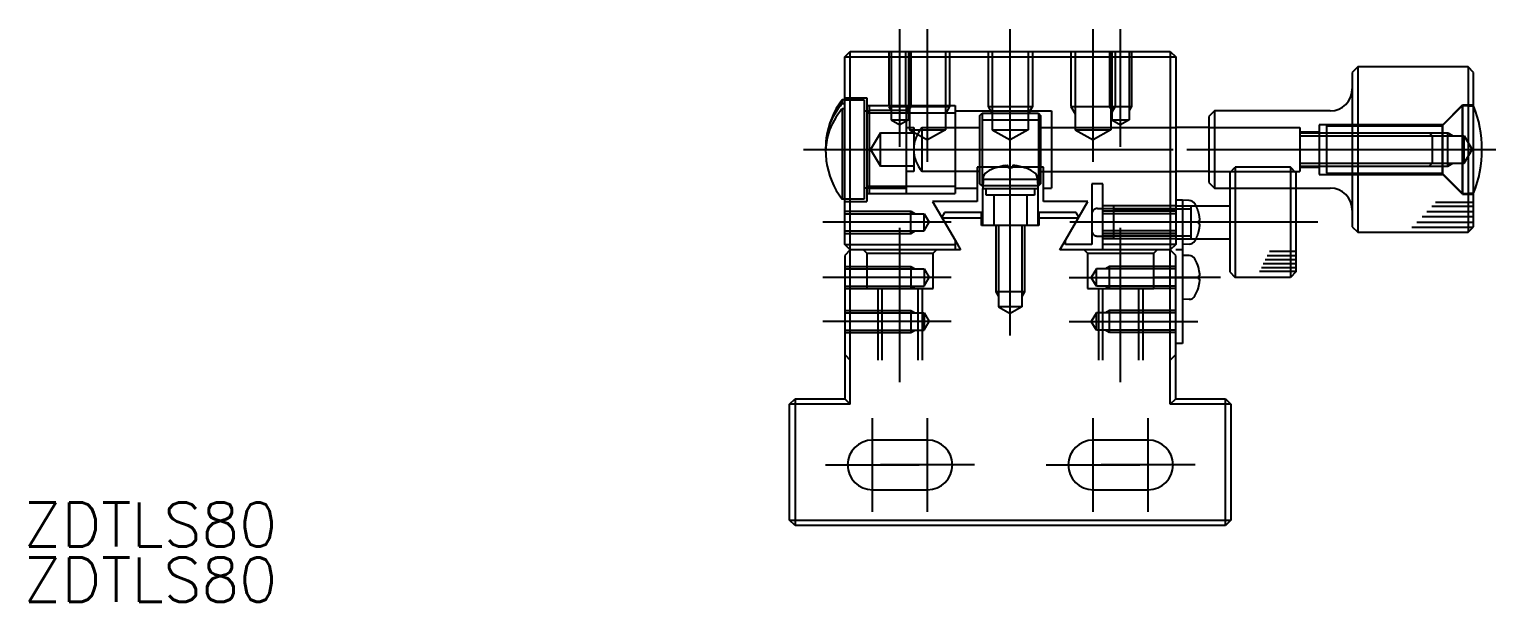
# Model space of a CAD drawing. Extents: x 1 to 266, y 0 to 225.
# Drawn here: x 0.5 to 133.4, y 0 to 51.9 of the extents above; entities that cross this region are included whole.
import ezdxf

# ---------------------------------------------------------------- set-up
doc = ezdxf.new("R2010")
doc.units = 0
doc.linetypes.add('CENTER', pattern=[50.8, 31.75, -6.35, 6.35, -6.35])
doc.linetypes.add('DASHED', pattern=[19.05, 12.7, -6.35])
doc.layers.get('0').update_dxf_attribs({"linetype": 'CONTINUOUS'})
doc.layers.add('CENTER', color=1, linetype='CENTER')
doc.styles.get("Standard").update_dxf_attribs({"font": 'txt.shx', "height": 3, "bigfont": 'bigfont.shx'})

# ---------------------------------------------------------------- blocks, each defined once
blk = doc.blocks.new('*U26')
at = {"color": 7, "linetype": 'CONTINUOUS'}
blk.add_text('ZDTLS80', height=4, dxfattribs=at).set_placement((0, 5))
blk = doc.blocks.new('*U27')
at = {"color": 7, "linetype": 'CONTINUOUS'}
blk.add_text('ZDTLS80', height=4, dxfattribs=at).set_placement((0, 0))

msp = doc.modelspace()

# ---------------------------------------------------------------- linework, layer by layer
at = {"color": 7, "linetype": 'CONTINUOUS'}
for p, q in [((74.43, 49.4), (74.93, 49.9)), ((74.43, 32.4), (74.43, 49.4)), ((74.43, 49.4), (104.43, 49.4)), ((74.93, 49.9), (103.93, 49.9)), ((74.93, 31.9), (74.93, 49.9)), ((103.93, 49.9), (104.43, 49.4)), ((103.93, 49.9), (103.93, 31.9)), ((104.43, 49.4), (104.43, 32.4)), ((120.93, 48.5), (120.43, 48)), ((120.43, 48), (120.43, 46.5)), ((130.93, 48.5), (120.93, 48.5)), ((120.93, 48.5), (120.93, 33.5)), ((131.43, 48), (130.93, 48.5)), ((130.93, 48.5), (130.93, 33.5)), ((131.43, 41), (131.43, 48)), ((74.18, 45.5), (74.18, 45.16)), ((74.43, 45.5), (74.18, 45.5)), ((120.43, 46.5), (120.43, 35.5)), ((74.18, 45.16), (74.43, 45.16)), ((74.43, 44.68), (74.18, 44.68)), ((74.18, 44.68), (74.18, 36.5)), ((107.93, 44.5), (107.43, 44)), ((107.43, 44), (107.43, 41)), ((118.43, 44.5), (107.93, 44.5)), ((107.93, 44.5), (107.93, 37.5)), ((107.43, 43), (104.43, 43)), ((107.43, 41), (107.43, 38)), ((131.43, 34), (131.43, 41)), ((92.43, 39.4), (86.43, 39.4)), ((86.43, 39.4), (86.43, 36.3)), ((88.13, 39.35), (88.13, 39.35)), ((89.01, 39.54), (89.03, 39.55)), ((89.03, 39.55), (89.05, 39.55)), ((89.05, 39.55), (89.07, 39.55)), ((89.07, 39.55), (89.08, 39.55)), ((89.08, 39.55), (89.09, 39.55)), ((89.09, 39.55), (89.1, 39.55)), ((89.1, 39.55), (89.11, 39.55)), ((89.11, 39.55), (89.11, 39.55)), ((89.11, 39.55), (89.12, 39.55)), ((89.12, 39.55), (89.13, 39.55)), ((89.13, 39.55), (89.13, 39.55)), ((89.13, 39.55), (89.14, 39.55)), ((89.14, 39.55), (89.15, 39.55)), ((89.15, 39.55), (89.15, 39.55)), ((89.15, 39.55), (89.16, 39.55)), ((89.16, 39.55), (89.16, 39.55)), ((89.16, 39.55), (89.17, 39.55)), ((89.17, 39.55), (89.17, 39.55)), ((89.17, 39.55), (89.18, 39.55)), ((89.18, 39.55), (89.18, 39.55)), ((89.62, 39.35), (89.23, 39.35)), ((89.68, 39.55), (89.67, 39.55)), ((89.69, 39.55), (89.68, 39.55)), ((89.68, 39.55), (89.68, 39.55)), ((89.68, 39.55), (89.68, 39.55)), ((89.7, 39.55), (89.69, 39.55)), ((89.69, 39.55), (89.69, 39.55)), ((89.71, 39.55), (89.7, 39.55)), ((89.7, 39.55), (89.7, 39.55)), ((89.72, 39.55), (89.71, 39.55)), ((89.73, 39.55), (89.72, 39.55)), ((89.72, 39.55), (89.72, 39.55)), ((89.74, 39.55), (89.73, 39.55)), ((89.75, 39.55), (89.74, 39.55)), ((89.74, 39.55), (89.74, 39.55)), ((89.76, 39.55), (89.75, 39.55)), ((89.77, 39.55), (89.76, 39.55)), ((89.79, 39.55), (89.77, 39.55)), ((89.8, 39.55), (89.79, 39.55)), ((89.82, 39.55), (89.8, 39.55)), ((89.84, 39.54), (89.82, 39.55)), ((90.72, 39.35), (90.72, 39.35)), ((92.43, 36.3), (92.43, 39.4)), ((107.43, 39), (104.43, 39)), ((109.32, 38.9), (109.82, 39.4)), ((109.32, 38.9), (109.32, 29.9)), ((114.82, 39.4), (109.82, 39.4)), ((109.82, 39.4), (109.82, 29.4)), ((114.82, 39.4), (114.82, 29.4)), ((115.32, 38.9), (114.82, 39.4)), ((115.32, 38.9), (115.32, 29.9)), ((86.96, 38.33), (86.93, 37.47)), ((86.93, 34.1), (86.93, 37.47)), ((86.93, 37.47), (91.93, 37.47)), ((91.9, 38.33), (91.93, 37.47)), ((91.93, 37.47), (91.93, 34.1)), ((97.82, 37.9), (96.82, 37.9)), ((96.82, 37.9), (96.82, 32.4)), ((97.82, 31.9), (97.82, 37.9)), ((107.43, 38), (107.93, 37.5)), ((107.93, 37.5), (109.32, 37.5)), ((115.32, 37.5), (118.43, 37.5)), ((74.43, 36.5), (74.18, 36.5)), ((86.43, 36.3), (82.39, 36.3)), ((82.39, 36.3), (84.43, 32.77)), ((96.47, 36.3), (92.43, 36.3)), ((94.43, 32.77), (96.47, 36.3)), ((105.03, 36.4), (104.43, 36.4)), ((105.03, 36.4), (105.03, 23.4)), ((105.63, 36.38), (105.03, 36.4)), ((105.82, 32.9), (105.82, 35.9)), ((105.82, 35.9), (109.32, 35.9)), ((83.46, 35.3), (83.21, 34.87)), ((83.25, 34.8), (86.83, 34.8)), ((86.83, 35.3), (83.46, 35.3)), ((86.83, 34.1), (86.83, 35.3)), ((95.39, 35.3), (92.03, 35.3)), ((92.03, 35.3), (92.03, 34.1)), ((92.03, 34.8), (95.6, 34.8)), ((95.64, 34.87), (95.39, 35.3)), ((104.43, 35.63), (105.82, 35.63)), ((120.43, 35.5), (120.43, 34)), ((92.03, 34.1), (86.83, 34.1)), ((120.43, 34), (120.93, 33.5)), ((120.93, 33.5), (130.93, 33.5)), ((130.93, 33.5), (131.43, 34)), ((74.93, 31.9), (74.43, 32.4)), ((74.43, 32.4), (84.43, 32.4)), ((74.93, 31.9), (74.43, 31.4)), ((74.93, 17.9), (74.93, 31.9)), ((84.93, 31.9), (74.93, 31.9)), ((84.43, 32.77), (84.93, 31.9)), ((84.43, 32.77), (84.43, 31.9)), ((93.93, 31.9), (94.43, 32.77)), ((103.93, 31.9), (93.93, 31.9)), ((94.43, 32.4), (94.43, 32.77)), ((96.82, 32.4), (94.43, 32.4)), ((104.43, 32.4), (97.82, 32.4)), ((104.43, 32.4), (103.93, 31.9)), ((103.93, 17.9), (103.93, 31.9)), ((104.43, 31.4), (103.93, 31.9)), ((104.43, 33.17), (105.82, 33.17)), ((105.03, 31.9), (104.43, 31.9)), ((105.63, 32.42), (105.03, 32.4)), ((105.82, 32.9), (109.32, 32.9)), ((74.43, 31.4), (74.43, 18.4)), ((104.43, 18.4), (104.43, 31.4)), ((105.63, 31.38), (105.03, 31.4)), ((106.49, 30.32), (106.49, 30.32)), ((106.49, 29.54), (106.49, 29.26)), ((109.32, 29.9), (109.82, 29.4)), ((114.82, 29.4), (109.82, 29.4)), ((115.32, 29.9), (114.82, 29.4)), ((106.49, 28.48), (106.49, 28.48)), ((105.63, 27.42), (105.03, 27.4)), ((105.03, 23.4), (104.43, 23.4)), ((74.43, 22.4), (74.93, 21.9)), ((103.93, 21.9), (104.43, 22.4)), ((69.43, 17.9), (69.93, 18.4)), ((74.93, 17.9), (69.43, 17.9)), ((69.43, 7.4), (69.43, 17.9)), ((69.93, 18.4), (69.93, 6.9)), ((69.93, 18.4), (74.43, 18.4)), ((74.43, 18.4), (74.93, 17.9)), ((103.93, 17.9), (104.43, 18.4)), ((109.43, 17.9), (103.93, 17.9)), ((104.43, 18.4), (108.93, 18.4)), ((108.93, 6.9), (108.93, 18.4)), ((108.93, 18.4), (109.43, 17.9)), ((109.43, 17.9), (109.43, 7.4)), ((81.93, 14.65), (76.93, 14.65)), ((101.93, 14.65), (96.93, 14.65)), ((76.93, 10.15), (81.93, 10.15)), ((96.93, 10.15), (101.93, 10.15)), ((69.43, 7.4), (109.43, 7.4)), ((69.93, 6.9), (69.43, 7.4)), ((108.93, 6.9), (69.93, 6.9)), ((109.43, 7.4), (108.93, 6.9))]:
    msp.add_line(p, q, dxfattribs=at)
at = {"color": 3, "linetype": 'DASHED'}
for p, q in [((78.43, 49.9), (78.43, 44.9)), ((78.64, 49.9), (78.64, 43.7)), ((79.93, 49.9), (79.93, 44.9)), ((80.21, 49.9), (80.21, 43.7)), ((80.3, 49.9), (80.3, 42.8)), ((80.43, 49.9), (80.43, 44.9)), ((83.55, 49.9), (83.55, 42.8)), ((83.93, 49.9), (83.93, 44.9)), ((87.43, 49.9), (87.43, 44.9)), ((87.8, 49.9), (87.8, 42.8)), ((91.05, 49.9), (91.05, 42.8)), ((91.43, 49.9), (91.43, 44.9)), ((94.93, 49.9), (94.93, 44.9)), ((95.3, 49.9), (95.3, 42.8)), ((98.43, 49.9), (98.43, 44.9)), ((98.55, 49.9), (98.55, 42.8)), ((98.64, 49.9), (98.64, 43.7)), ((98.93, 49.9), (98.93, 44.9)), ((100.21, 49.9), (100.21, 43.7)), ((100.43, 49.9), (100.43, 44.9)), ((74.43, 45.7), (76.43, 45.7)), ((74.43, 45.5), (76.18, 45.5)), ((76.18, 45.5), (76.18, 36.5)), ((76.43, 45.7), (76.43, 36.3)), ((76.18, 44.5), (76.68, 44.5)), ((76.43, 45), (84.43, 45)), ((76.43, 44.32), (84.43, 44.32)), ((76.68, 37), (76.68, 45)), ((79.98, 44.55), (76.68, 44.55)), ((78.43, 44.9), (78.64, 44.53)), ((78.43, 44.9), (80.43, 44.9)), ((79.93, 44.9), (83.93, 44.9)), ((79.93, 44.9), (80.3, 44.24)), ((79.98, 45), (79.98, 37)), ((80.43, 44.9), (80.21, 44.53)), ((83.93, 44.9), (83.55, 44.24)), ((84.43, 45), (84.43, 37)), ((84.43, 44.6), (84.48, 44.5)), ((84.48, 44.5), (93.18, 44.5)), ((86.68, 44.1), (86.88, 44.3)), ((86.68, 37.9), (86.68, 44.1)), ((86.88, 44.3), (91.98, 44.3)), ((86.88, 44.3), (86.88, 37.7)), ((87.43, 44.9), (91.43, 44.9)), ((87.43, 44.9), (87.8, 44.24)), ((91.43, 44.9), (91.05, 44.24)), ((91.98, 44.3), (92.18, 44.1)), ((91.98, 44.3), (91.98, 37.7)), ((92.18, 44.1), (92.18, 37.9)), ((93.18, 44.5), (93.18, 37.5)), ((94.93, 44.9), (98.93, 44.9)), ((94.93, 44.9), (95.3, 44.24)), ((98.43, 44.9), (98.64, 44.53)), ((98.43, 44.9), (100.43, 44.9)), ((98.93, 44.9), (98.55, 44.24)), ((100.43, 44.9), (100.21, 44.53)), ((128.58, 43.15), (130.43, 45)), ((128.63, 43.25), (130.43, 45.05)), ((130.43, 45.05), (130.43, 36.95)), ((130.43, 45.05), (131.43, 45.05)), ((130.43, 45), (130.93, 45)), ((130.43, 37), (130.43, 45)), ((130.93, 44.97), (131.43, 44.97)), ((78.64, 43.7), (80.21, 43.7)), ((78.64, 43.7), (79.43, 43.25)), ((80.21, 43.7), (79.43, 43.25)), ((79.98, 43), (80.68, 43)), ((80.3, 42.8), (83.55, 42.8)), ((80.3, 42.8), (81.93, 41.87)), ((80.68, 43), (80.68, 41)), ((81.44, 39), (81.44, 43)), ((81.44, 43), (86.68, 43)), ((83.55, 42.8), (81.93, 41.87)), ((86.88, 43.7), (91.98, 43.7)), ((87.8, 42.8), (91.05, 42.8)), ((87.8, 42.8), (89.43, 41.87)), ((91.05, 42.8), (89.43, 41.87)), ((92.18, 43), (104.43, 43)), ((93.18, 43), (104.43, 43)), ((95.3, 42.8), (98.55, 42.8)), ((95.3, 42.8), (96.93, 41.87)), ((98.55, 42.8), (96.93, 41.87)), ((98.64, 43.7), (100.21, 43.7)), ((98.64, 43.7), (99.43, 43.25)), ((100.21, 43.7), (99.43, 43.25)), ((107.43, 43), (115.68, 43)), ((115.68, 43), (115.68, 39)), ((115.68, 43), (115.68, 39)), ((115.68, 42.6), (117.43, 42.6)), ((128.63, 43.25), (117.43, 43.25)), ((117.43, 43.25), (117.43, 38.75)), ((118.08, 43.15), (128.58, 43.15)), ((118.08, 43.15), (118.08, 38.85)), ((128.58, 43.15), (128.58, 38.85)), ((128.63, 38.75), (128.63, 43.25)), ((77.68, 42.5), (76.77, 41)), ((77.68, 39.5), (77.68, 42.5)), ((77.68, 42.5), (80.68, 42.5)), ((115.68, 42.5), (127.4, 42.5)), ((115.68, 42.23), (127.68, 42.23)), ((118.08, 42.5), (129.08, 42.5)), ((118.08, 42.23), (130.58, 42.23)), ((127.4, 42.5), (127.68, 42.23)), ((127.68, 42.23), (127.68, 39.77)), ((129.08, 42.5), (129.54, 42.23)), ((129.08, 39.5), (129.08, 42.5)), ((130.58, 39.77), (130.58, 42.23)), ((130.58, 42.23), (131.29, 41)), ((76.77, 41), (77.68, 39.5)), ((80.68, 41), (80.68, 39)), ((130.58, 39.77), (131.29, 41)), ((80.68, 39.5), (77.68, 39.5)), ((80.68, 39), (79.98, 39)), ((86.68, 39), (81.44, 39)), ((92.18, 39), (104.43, 39)), ((93.18, 39), (104.43, 39)), ((107.43, 39), (115.68, 39)), ((115.68, 39.77), (127.68, 39.77)), ((115.68, 39.5), (127.4, 39.5)), ((115.68, 39.4), (117.43, 39.4)), ((117.43, 38.75), (128.63, 38.75)), ((118.08, 39.77), (130.58, 39.77)), ((118.08, 39.5), (129.08, 39.5)), ((118.08, 38.85), (128.58, 38.85)), ((127.68, 39.77), (127.4, 39.5)), ((128.58, 38.85), (130.43, 37)), ((130.43, 36.95), (128.63, 38.75)), ((129.08, 39.5), (129.54, 39.77)), ((76.68, 37.5), (76.18, 37.5)), ((76.43, 37.68), (84.43, 37.68)), ((79.98, 37.46), (76.68, 37.46)), ((84.43, 37.41), (84.48, 37.5)), ((84.48, 37.5), (86.43, 37.5)), ((86.88, 37.7), (86.68, 37.9)), ((86.88, 38.3), (91.98, 38.3)), ((91.98, 37.7), (86.88, 37.7)), ((87.23, 36.87), (87.23, 37.47)), ((91.63, 37.47), (91.63, 36.87)), ((92.18, 37.9), (91.98, 37.7)), ((92.43, 37.5), (93.18, 37.5)), ((109.32, 37.5), (115.32, 37.5)), ((76.18, 36.5), (74.43, 36.5)), ((74.43, 36.3), (76.43, 36.3)), ((76.43, 37), (84.43, 37)), ((91.63, 36.87), (87.23, 36.87)), ((87.93, 36.87), (87.93, 34.1)), ((90.93, 36.87), (90.93, 34.1)), ((104.43, 35.9), (97.82, 35.9)), ((98.82, 32.9), (98.82, 35.9)), ((105.03, 35.9), (105.03, 32.9)), ((130.43, 37), (130.93, 37)), ((130.43, 36.95), (131.43, 36.95)), ((130.93, 37.03), (131.43, 37.03)), ((74.43, 35.4), (80.43, 35.4)), ((74.43, 35.18), (81.63, 35.18)), ((80.43, 35.4), (80.8, 35.18)), ((80.43, 33.4), (80.43, 35.4)), ((81.63, 33.62), (81.63, 35.18)), ((81.63, 35.18), (82.08, 34.4)), ((97.32, 35.65), (98.82, 35.65)), ((104.43, 35.63), (97.82, 35.63)), ((104.43, 35.4), (97.82, 35.4)), ((104.43, 35.18), (97.82, 35.18)), ((98.82, 35.63), (104.43, 35.63)), ((106.49, 35.32), (106.49, 35.32)), ((74.43, 33.62), (81.63, 33.62)), ((74.43, 33.4), (80.43, 33.4)), ((80.43, 33.4), (80.8, 33.62)), ((81.63, 33.62), (82.08, 34.4)), ((88.13, 34.1), (88.13, 28.1)), ((88.37, 34.1), (88.37, 26.75)), ((90.48, 34.1), (90.48, 26.75)), ((90.73, 34.1), (90.73, 28.1)), ((104.43, 33.62), (97.82, 33.62)), ((104.43, 33.4), (97.82, 33.4)), ((106.49, 34.54), (106.49, 34.26)), ((106.49, 33.48), (106.49, 33.48)), ((76.13, 31.9), (76.43, 31.6)), ((82.43, 31.6), (82.73, 31.9)), ((96.13, 31.9), (96.43, 31.6)), ((97.32, 33.15), (98.82, 33.15)), ((104.43, 33.17), (97.82, 33.17)), ((104.43, 32.9), (97.82, 32.9)), ((98.82, 33.17), (104.43, 33.17)), ((102.43, 31.6), (102.73, 31.9)), ((76.43, 31.6), (82.43, 31.6)), ((76.43, 31.6), (76.43, 28.4)), ((82.43, 28.4), (82.43, 31.6)), ((96.43, 31.6), (96.43, 28.4)), ((96.43, 31.6), (102.43, 31.6)), ((102.43, 28.4), (102.43, 31.6)), ((74.43, 30.4), (80.43, 30.4)), ((74.43, 30.18), (81.63, 30.18)), ((80.43, 30.4), (80.8, 30.18)), ((80.43, 30.4), (80.43, 28.4)), ((81.63, 30.18), (81.63, 28.62)), ((81.63, 30.18), (82.08, 29.4)), ((81.63, 28.62), (82.08, 29.4)), ((97.23, 30.18), (96.77, 29.4)), ((97.23, 28.62), (96.77, 29.4)), ((104.43, 30.18), (97.23, 30.18)), ((97.23, 28.62), (97.23, 30.18)), ((98.43, 30.4), (98.05, 30.18)), ((104.43, 30.4), (98.43, 30.4)), ((98.43, 28.4), (98.43, 30.4)), ((74.43, 28.62), (81.63, 28.62)), ((74.43, 28.4), (80.43, 28.4)), ((76.43, 28.4), (82.43, 28.4)), ((77.43, 28.4), (77.43, 21.9)), ((77.8, 28.4), (77.8, 21.9)), ((80.43, 28.4), (80.8, 28.62)), ((81.05, 28.4), (81.05, 21.9)), ((81.43, 28.4), (81.43, 21.9)), ((90.73, 28.1), (88.13, 28.1)), ((88.13, 28.1), (88.37, 27.68)), ((90.73, 28.1), (90.48, 27.68)), ((96.43, 28.4), (102.43, 28.4)), ((104.43, 28.62), (97.23, 28.62)), ((97.43, 28.4), (97.43, 21.9)), ((97.8, 28.4), (97.8, 21.9)), ((98.43, 28.4), (98.05, 28.62)), ((104.43, 28.4), (98.43, 28.4)), ((101.05, 28.4), (101.05, 21.9)), ((101.43, 28.4), (101.43, 21.9)), ((90.48, 26.75), (88.37, 26.75)), ((88.37, 26.75), (89.43, 26.14)), ((90.48, 26.75), (89.43, 26.14)), ((74.43, 26.4), (80.43, 26.4)), ((74.43, 26.18), (81.63, 26.18)), ((80.43, 26.4), (80.8, 26.18)), ((80.43, 26.4), (80.43, 24.4)), ((81.63, 26.18), (81.63, 24.62)), ((81.63, 26.18), (82.08, 25.4)), ((81.63, 24.62), (82.08, 25.4)), ((97.23, 26.18), (96.77, 25.4)), ((97.23, 24.62), (96.77, 25.4)), ((104.43, 26.18), (97.23, 26.18)), ((97.23, 24.62), (97.23, 26.18)), ((98.43, 26.4), (98.05, 26.18)), ((104.43, 26.4), (98.43, 26.4)), ((98.43, 24.4), (98.43, 26.4)), ((74.43, 24.62), (81.63, 24.62)), ((74.43, 24.4), (80.43, 24.4)), ((80.43, 24.4), (80.8, 24.62)), ((104.43, 24.62), (97.23, 24.62)), ((98.43, 24.4), (98.05, 24.62)), ((104.43, 24.4), (98.43, 24.4))]:
    msp.add_line(p, q, dxfattribs=at)
at = {"color": 3, "linetype": 'CONTINUOUS'}
for p, q in [((104.43, 35.9), (105.82, 35.9)), ((127.98, 36.23), (131.43, 36.23)), ((126.75, 34.92), (131.43, 34.92)), ((127.19, 35.39), (131.43, 35.39)), ((127.63, 35.86), (131.43, 35.86)), ((125.84, 33.96), (131.38, 33.96)), ((126.28, 34.42), (131.43, 34.42)), ((104.43, 32.9), (105.82, 32.9)), ((112.36, 30.67), (115.31, 30.67)), ((112.54, 31.03), (115.31, 31.03)), ((112.71, 31.38), (115.31, 31.38)), ((112.91, 31.79), (115.31, 31.79)), ((112.02, 29.97), (115.31, 29.97)), ((112.19, 30.31), (115.31, 30.31))]:
    msp.add_line(p, q, dxfattribs=at)
at = {"color": 7, "linetype": 'CONTINUOUS'}
for centre, radius, start, end in [((80.18, 41), 7.5, 143.1301, 172.0574), ((118.43, 46.5), 2, 270, 0), ((78.89, 40.62), 6.22, 139.2893, 162.6471), ((79.02, 41.03), 6.37, 139.5113, 159.8383), ((121.3, 41), 10.88, 338.5967, 21.4033), ((78.5, 41.24), 5.8, 160.04, 179.9613), ((78.49, 40.76), 5.8, 162.7682, 179.9596), ((78.43, 41.24), 5.74, 180.0001, 182.4077), ((78.45, 40.76), 5.75, 180.0036, 187.9478), ((80.18, 41), 7.5, 187.9426, 216.8699), ((87.75, 38.3), 0.8, 121.4697, 178), ((89.43, 35.57), 4, 109.2989, 121.4697), ((88.13, 39.27), 0.086, 90, 109.2989), ((89.42, 35.55), 4.01, 95.8107, 108.7449), ((89.17, 39.46), 0.0925, 80.2027, 82.2988), ((89.17, 39.48), 0.0714, 78.8944, 80.1615), ((89.17, 39.49), 0.0594, 77.5382, 78.8947), ((89.18, 39.51), 0.0439, 74.2492, 77.6324), ((89.18, 39.52), 0.0279, 69.7637, 74.2955), ((89.18, 39.53), 0.0164, 63.4146, 69.8518), ((89.19, 39.54), 0.00887, 53.9587, 63.5882), ((89.19, 39.54), 0.00452, 39.1878, 54.2259), ((87.08, 39.06), 2.17, 7.5747, 12.7236), ((89.19, 39.54), 0.00246, 16.7561, 39.2074), ((91.93, 39.03), 2.33, 167.3665, 172.1632), ((89.67, 39.51), 0.0439, 102.3676, 105.7508), ((89.67, 39.52), 0.0279, 105.7045, 110.2363), ((89.67, 39.53), 0.0164, 110.1482, 116.5854), ((89.66, 39.54), 0.00887, 116.4118, 126.0413), ((89.66, 39.54), 0.00452, 125.7741, 140.8122), ((89.66, 39.54), 0.00246, 140.7926, 163.2439), ((89.68, 39.46), 0.0925, 97.7012, 99.7973), ((89.68, 39.48), 0.0714, 99.8385, 101.1056), ((89.68, 39.49), 0.0594, 101.1053, 102.4618), ((89.43, 35.55), 4.01, 71.2625, 84.1861), ((90.72, 39.27), 0.0826, 70.3003, 90.2005), ((89.43, 35.57), 4, 58.5303, 70.7011), ((91.1, 38.3), 0.8, 2, 58.5303), ((118.43, 35.5), 2, 0, 90), ((105.61, 35.74), 0.64, 31.5446, 88), ((103.43, 34.4), 3.2, 27.9532, 31.5446), ((105.61, 33.06), 0.64, 272, 328.4554), ((103.43, 34.4), 3.2, 328.4554, 332.0468), ((105.61, 30.74), 0.64, 31.5446, 88), ((103.43, 29.4), 3.2, 17.0112, 31.5446), ((106.43, 30.32), 0.06, 0, 17.0112), ((103.42, 29.41), 3.2, 5.1036, 16.7203), ((106.33, 30.65), 1.13, 278.1306, 284.5096), ((106.33, 28.15), 1.13, 75.4904, 81.8694), ((105.28, 29.57), 1.34, 3.0705, 5.1233), ((105.61, 29.59), 1, 2.3615, 3.0061), ((105.72, 29.59), 0.892, 1.6813, 2.364), ((105.87, 29.6), 0.744, 0.9257, 1.685), ((106.04, 29.6), 0.572, 0.0361, 0.9316), ((106.2, 29.6), 0.417, 358.9311, 0.0344), ((106.3, 29.6), 0.314, 357.5998, 358.9411), ((106.4, 29.6), 0.212, 355.8558, 357.6182), ((106.49, 29.59), 0.125, 353.3388, 355.895), ((106.55, 29.58), 0.0626, 349.3085, 353.4051), ((106.58, 29.58), 0.028, 342.5956, 349.475), ((106.6, 29.57), 0.00929, 329.0189, 343.168), ((106.61, 29.57), 0.00222, 294.0996, 330.432), ((103.43, 29.4), 3.2, 328.4554, 342.9888), ((103.42, 29.4), 3.2, 343.2797, 354.8964), ((106.43, 28.48), 0.06, 342.9888, 0), ((106.58, 29.23), 0.028, 10.525, 17.4044), ((106.6, 29.23), 0.00929, 16.832, 30.9811), ((106.61, 29.24), 0.00222, 29.568, 65.9004), ((106.49, 29.21), 0.125, 4.105, 6.6612), ((106.55, 29.22), 0.0626, 6.5949, 10.6915), ((106.3, 29.2), 0.314, 1.0589, 2.4002), ((106.4, 29.21), 0.212, 2.3818, 4.1442), ((106.2, 29.2), 0.417, 359.9656, 1.0689), ((106.04, 29.2), 0.572, 359.0684, 359.9639), ((105.87, 29.2), 0.744, 358.315, 359.0743), ((105.72, 29.21), 0.892, 357.636, 358.3187), ((105.61, 29.21), 1, 356.9939, 357.6385), ((105.28, 29.23), 1.34, 354.8767, 356.9295), ((105.61, 28.06), 0.64, 272, 328.4554), ((76.93, 12.4), 2.25, 90, 270), ((81.93, 12.4), 2.25, 270, 90), ((96.93, 12.4), 2.25, 90, 270), ((101.93, 12.4), 2.25, 270, 90)]:
    msp.add_arc(centre, radius, start, end, dxfattribs=at)
at = {"color": 3, "linetype": 'DASHED'}
for centre, radius, start, end in [((83.68, 41), 3, 138.1897, 221.8103), ((103.43, 34.4), 3.2, 17.0112, 27.9532), ((97.32, 35.15), 0.5, 90, 180), ((106.43, 35.32), 0.06, 0, 17.0112), ((103.42, 34.41), 3.2, 5.1036, 16.7203), ((106.33, 35.65), 1.13, 278.1306, 284.5096), ((105.28, 34.57), 1.34, 3.0705, 5.1233), ((105.61, 34.59), 1, 2.3615, 3.0061), ((105.72, 34.59), 0.892, 1.6813, 2.364), ((105.87, 34.6), 0.744, 0.9257, 1.685), ((106.04, 34.6), 0.572, 0.0361, 0.9316), ((106.2, 34.6), 0.417, 358.9311, 0.0344), ((106.3, 34.6), 0.314, 357.5998, 358.9411), ((106.4, 34.6), 0.212, 355.8558, 357.6182), ((106.49, 34.59), 0.125, 353.3388, 355.895), ((106.55, 34.58), 0.0626, 349.3085, 353.4051), ((106.58, 34.58), 0.028, 342.5956, 349.475), ((106.6, 34.57), 0.00929, 329.0189, 343.168), ((106.61, 34.57), 0.00222, 294.0996, 330.432), ((97.32, 33.65), 0.5, 180, 270), ((103.43, 34.4), 3.2, 332.0468, 342.9888), ((106.33, 33.15), 1.13, 75.4904, 81.8694), ((103.42, 34.4), 3.2, 343.2797, 354.8964), ((106.43, 33.48), 0.06, 342.9888, 0), ((106.58, 34.23), 0.028, 10.525, 17.4044), ((106.6, 34.23), 0.00929, 16.832, 30.9811), ((106.61, 34.24), 0.00222, 29.568, 65.9004), ((106.49, 34.21), 0.125, 4.105, 6.6612), ((106.55, 34.22), 0.0626, 6.5949, 10.6915), ((106.3, 34.2), 0.314, 1.0589, 2.4002), ((106.4, 34.21), 0.212, 2.3818, 4.1442), ((106.2, 34.2), 0.417, 359.9656, 1.0689), ((106.04, 34.2), 0.572, 359.0684, 359.9639), ((105.87, 34.2), 0.744, 358.315, 359.0743), ((105.72, 34.21), 0.892, 357.636, 358.3187), ((105.61, 34.21), 1, 356.9939, 357.6385), ((105.28, 34.23), 1.34, 354.8767, 356.9295)]:
    msp.add_arc(centre, radius, start, end, dxfattribs=at)
at = {"layer": 'CENTER', "color": 1, "linetype": 'CENTER'}
for p, q in [((79.43, 41.25), (79.43, 51.9)), ((81.93, 39.87), (81.93, 51.9)), ((89.43, 39.87), (89.43, 51.9)), ((96.93, 39.87), (96.93, 51.9)), ((99.43, 41.25), (99.43, 51.9)), ((89.43, 32.1), (89.43, 41.35)), ((70.69, 41), (82.68, 41)), ((72.43, 41), (106.43, 41)), ((105.43, 41), (133.43, 41)), ((89.43, 24.14), (89.43, 36.1)), ((84.08, 34.4), (72.43, 34.4)), ((79.43, 19.9), (79.43, 33.9)), ((117.32, 34.4), (94.82, 34.4)), ((106.43, 34.4), (95.82, 34.4)), ((99.43, 19.9), (99.43, 33.9)), ((84.08, 29.4), (72.43, 29.4)), ((94.77, 29.4), (106.43, 29.4)), ((108.49, 29.4), (102.43, 29.4)), ((84.08, 25.4), (72.43, 25.4)), ((94.77, 25.4), (106.43, 25.4)), ((76.93, 8.15), (76.93, 16.65)), ((81.93, 8.15), (81.93, 16.65)), ((96.93, 8.15), (96.93, 16.65)), ((101.93, 8.15), (101.93, 16.65)), ((72.68, 12.4), (81.18, 12.4)), ((86.18, 12.4), (77.68, 12.4)), ((92.68, 12.4), (101.18, 12.4)), ((106.18, 12.4), (97.68, 12.4))]:
    msp.add_line(p, q, dxfattribs=at)

# ---------------------------------------------------------------- block references
at = {"color": 7, "linetype": 'CONTINUOUS'}
for name in ['*U26', '*U27']:
    msp.add_blockref(name, (0, 0), dxfattribs=at)

doc.saveas('drawing.dxf')
